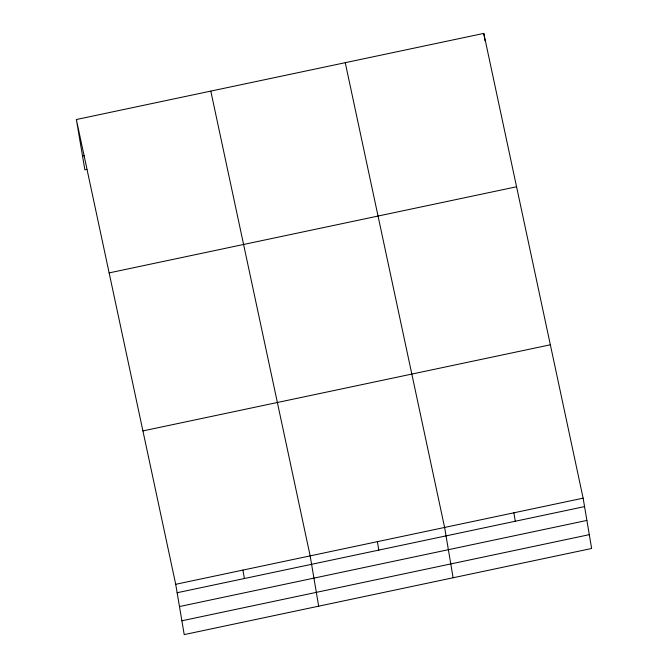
<?xml version="1.0" encoding="UTF-8"?>
<svg xmlns="http://www.w3.org/2000/svg" width="668" height="668" viewBox="0 0 668 668"><rect width="100%" height="100%" fill="white"/><g stroke="black" fill="none" stroke-linecap="round" stroke-linejoin="round"><path stroke-width="1" d="M76.361 119.522L483.782 33.4L583.131 498.169L591.639 548.478L184.218 634.6L175.709 584.3L76.361 119.522L84.869 169.831L86.907 169.396M82.531 156.011L84.569 155.577M109.143 272.895L516.573 186.773M142.919 430.918L550.348 344.797M175.709 584.3L583.131 498.169M177.137 592.733L584.558 506.603M179.475 606.544L586.896 520.422M181.88 620.781L589.31 534.659M345.256 62.683L444.612 527.453L453.121 577.762M210.804 91.098L310.161 555.876L318.669 606.177M483.782 33.4L485.051 40.898M513.876 512.815L515.295 521.249M377.387 541.664L378.814 550.098M242.935 570.088L244.363 578.521"/></g></svg>
